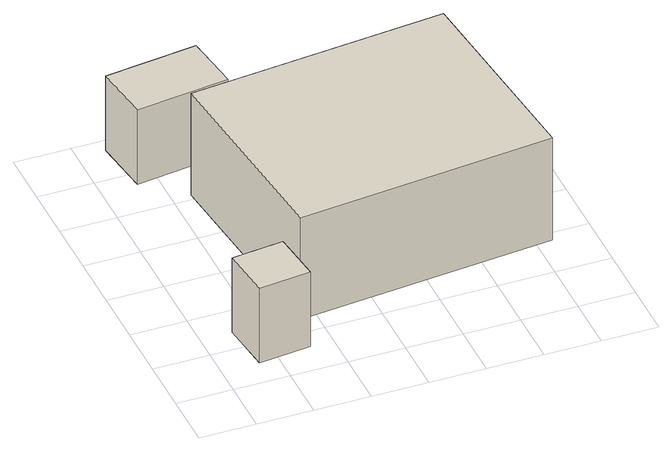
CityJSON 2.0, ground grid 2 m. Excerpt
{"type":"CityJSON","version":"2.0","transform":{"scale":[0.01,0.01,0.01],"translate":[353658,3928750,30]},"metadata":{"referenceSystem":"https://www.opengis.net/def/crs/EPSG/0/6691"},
"CityObjects":{
"building1":{"type":"Building","attributes":{"BuildingIDAttribute.prefecture":"14","BuildingIDAttribute.city":"14153","BuildingDetailAttribute.surveyYear":2015,"BuildingRiverFloodingRiskAttribute.description":"1","BuildingRiverFloodingRiskAttribute.rankOrg":"1","BuildingRiverFloodingRiskAttribute.depth":0.31,"BuildingRiverFloodingRiskAttribute.adminType":"2","BuildingRiverFloodingRiskAttribute.scale":"2"},"geometry":[{"type":"Solid","lod":"1","boundaries":[[[[0,1,2,3]],[[2,4,5,3]],[[1,6,4,2]],[[0,7,6,1]],[[3,5,7,0]],[[4,6,7,5]]]]}]},
"building2":{"type":"Building","attributes":{"BuildingIDAttribute.prefecture":"14","BuildingIDAttribute.city":"14153","BuildingDetailAttribute.surveyYear":2015,"BuildingRiverFloodingRiskAttribute.description":"1","BuildingRiverFloodingRiskAttribute.rankOrg":"1","BuildingRiverFloodingRiskAttribute.depth":0.29,"BuildingRiverFloodingRiskAttribute.adminType":"2","BuildingRiverFloodingRiskAttribute.scale":"2"},"geometry":[{"type":"Solid","lod":"1","boundaries":[[[[8,9,10,11]],[[10,12,13,11]],[[9,14,12,10]],[[8,15,14,9]],[[11,13,15,8]],[[12,14,15,13]]]]}]},
"building3":{"type":"Building","attributes":{"usage":"411","measuredHeight":4.8,"storeysAboveGround":1,"BuildingIDAttribute.prefecture":"14","BuildingIDAttribute.city":"14153","BuildingDetailAttribute.totalFloorArea":69.88,"BuildingDetailAttribute.buildingFootprintArea":69.88,"BuildingDetailAttribute.buildingStructureType":"601","BuildingDetailAttribute.buildingStructureOrgType":"1","BuildingDetailAttribute.orgUsage":"10","BuildingDetailAttribute.surveyYear":2015,"BuildingRiverFloodingRiskAttribute.description":"1","BuildingRiverFloodingRiskAttribute.rankOrg":"1","BuildingRiverFloodingRiskAttribute.depth":0.28,"BuildingRiverFloodingRiskAttribute.adminType":"2","BuildingRiverFloodingRiskAttribute.scale":"2"},"geometry":[{"type":"Solid","lod":"1","boundaries":[[[[16,17,18,19]],[[18,20,21,19]],[[17,22,20,18]],[[16,23,22,17]],[[19,21,23,16]],[[20,22,23,21]]]]}]}
},
"vertices":[
[104,272,32],[290,293,32],[311,106,32],[125,85,32],[311,106,332],[125,85,332],[290,293,332],[104,272,332],
[460,1185,18],[126,1141,18],[100,1350,18],[432,1393,18],[100,1350,318],[432,1393,318],[126,1141,318],[460,1185,318],
[1175,1101,32],[1251,346,32],[335,253,32],[258,1007,32],[335,253,442],[258,1007,442],[1251,346,442],[1175,1101,442]
]}
